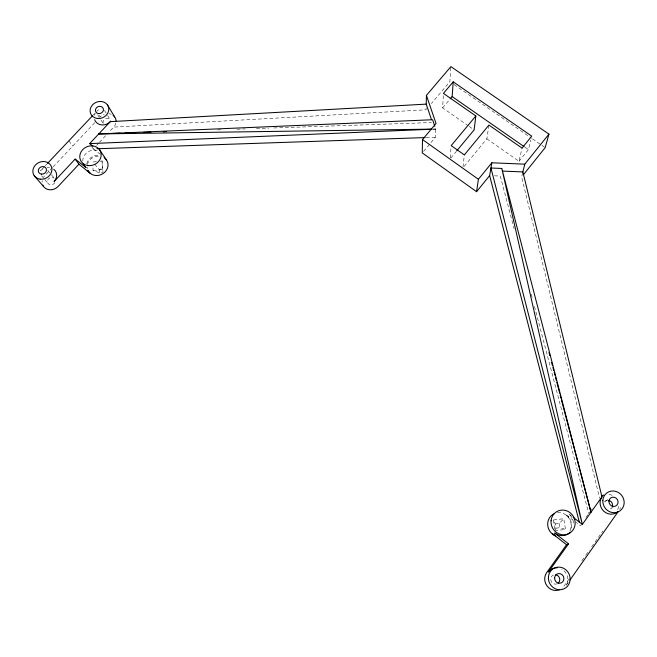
<?xml version="1.0" encoding="UTF-8"?>
<svg xmlns="http://www.w3.org/2000/svg" width="657" height="657" viewBox="0 0 657 657"><rect width="100%" height="100%" fill="white"/><g stroke="black" fill="none" stroke-linecap="round" stroke-linejoin="round"><path stroke-width="0.49" stroke-dasharray="3.29 2.46" d="M426.13 107.904L426.089 109.793L113.653 127.121L108.906 132.205M423.584 151.365L435.427 137.231L435.87 127.203M468.318 125.84L442.629 107.863L443.327 95.322M450.833 67.614L449.889 81.698L431.378 103.551M450.226 157.836L451.022 147.661M463.013 166.919L464.327 154.912M464.203 166.352L486.845 138.799L488.783 126.045M486.845 138.799L518.997 161.302L522.044 148.112M522.668 172.775L521.642 176.963L599.611 498.334M518.997 161.302L528.417 149.624L530.782 139.998M555.124 530.7L555.937 528.187L555.247 523.957L553.391 519.991L563.739 518.702L565.496 529.402L556.06 530.585M619.691 509.274L620.52 507.664M569.126 578.842L563.911 586.233A11.128 10.471 65.9 0 1 562.022 588.253M581.872 560.766L585.354 555.838M585.929 555.017L589.411 550.09M591.727 546.796L602.765 531.152M568.19 582.529L565.849 585.855A11.276 10.602 65.7 0 0 561.702 569.126M585.921 517.552L588.196 514.349M589.912 511.951L588.771 513.552L533.87 304.109M590.479 511.154L592.195 508.748M450.792 158.074L455.974 151.808M442.629 107.863L449.602 99.585M555.247 523.957L559.337 523.44L563.739 518.702M96.686 145.263L98.722 143.086M99.396 142.355L108.224 132.928M52.396 167.642L44.692 175.821A9.551 8.41 -28 0 0 43.674 177.086M53.102 166.903L96.119 121.266M44.643 166.426L40.488 170.82A9.658 8.492 -27.9 0 1 43.879 168.406M45.333 165.695L46.721 164.234M93.253 115L94.649 113.521M96.743 111.312L98.599 109.768M566.252 515.203L572.994 519.958M605.261 501.234L607.897 499.657M613.145 507.393L610.049 509.068A4.632 4.353 53.7 0 0 611.807 507.656M582.332 524.409L580.221 525.551L576.205 522.446M555.937 528.187L560.027 527.67L565.496 529.402M96.48 161.614L92.752 162.049L94.033 163.494M100.209 161.179L102.081 160.957L103.001 172.265L99.297 172.701L93.064 170.656L92.924 166.829M94.682 164.225L99.174 169.292L102.862 168.857M93.064 170.656L102.41 169.555L102.804 171.362M432.717 129.199L435.788 129.068L435.148 127.203M217.508 129.881L221.598 129.741M236.955 129.215L245.151 128.936M256.411 128.55L268.697 128.131M273.813 127.959L431.477 122.572M91.734 146.626L93.286 148.884L97.384 148.745M426.204 137.543L435.427 137.231M432.708 129.117L435.788 129.068M494.483 175.813L500.297 176.06L514.094 228.669M454.11 84.613L531.677 138.315M532.515 138.898L540.949 144.737M541.795 145.32L545.162 147.653M525.066 147.291L528.417 149.624M469.147 126.415L474.116 129.897M571.582 516.098L568.51 513.725A12.426 11.777 59.2 0 1 573.504 525.066M93.286 148.884L100.25 154.272M41.49 175.706L44.085 178.778M44.742 179.542L47.986 183.377M47.805 170.368L54.178 178.096M68.862 140.803L72.713 146.092M97.663 114.753L100.373 119.032M100.915 119.894L103.075 123.319M99.248 115.295L100.25 116.889A9.305 8.196 -22.8 0 1 104.258 114.269M104.438 110.335L107.083 114.647M107.608 115.509L110.261 119.82M531.267 294.18L532.564 299.149M559.337 523.44L560.027 527.67M553.391 519.991L554.96 529.731M102.081 160.957L102.41 169.555M99.174 169.292L99.297 172.701M115.862 123.122A9.305 8.196 -22.8 0 1 113.653 127.121M108.972 113.718A9.305 8.196 -22.8 0 1 111.205 114.293M604.481 502.055A4.632 4.353 53.7 0 1 607.339 500.355M608.982 494.401A10.816 10.159 53.7 0 1 613.268 496.002M618.5 506.342A10.816 10.159 53.7 0 1 617.186 510.645M566.572 514.989A12.269 11.637 59.5 0 1 570.194 530.675M557.489 512.739A12.245 11.612 59.6 0 1 569.208 518.447A12.245 11.612 59.6 0 1 569.471 531.521M557.161 583.802A4.771 4.484 65.9 0 1 551.149 581.174A4.771 4.484 65.9 0 1 553.399 575.031M54.901 182.564A4.09 3.605 -28 0 1 49.185 184.42A4.09 3.605 -28 0 1 48.289 179.115A4.09 3.605 -28 0 1 54.161 178.187M42.089 182.219A9.551 8.41 -28 0 1 42.204 180.7M86.757 163.634A10.701 9.502 -25.4 0 1 99.33 155.323M103.198 123.36A3.983 3.515 -22.8 0 1 105.785 118.679A3.983 3.515 -22.8 0 1 110.688 120.633M47.082 167.502A9.658 8.492 -27.9 0 1 49.513 167.519M82.766 161.072A10.824 9.592 -25.3 0 1 98.353 150.79M87.324 168.685A10.684 9.485 -25.4 0 1 87.11 167.026M87.381 164.488A10.684 9.485 -25.4 0 1 99.93 156.202M94.493 115.345A9.403 8.27 -22.7 0 1 95.339 113.218"/><path stroke-width="0.99" d="M426.426 95.38L436.034 123.475L422.5 139.563L422.27 152.933L476.571 191.696L489.637 175.608L491.838 162.788L524.779 164.168L548.956 134.127L450.899 66.612L426.426 95.38L426.221 104.126L431.501 119.631M450.234 98.837L452.139 96.579L453.215 81.838L531.727 136.147L522.044 148.112L488.939 125.068L464.327 154.912L451.187 145.624L475.84 115.952L443.434 93.393L453.215 81.838M475.84 115.952L474.116 129.897L456.623 151.028M476.571 191.696L478.403 179.287L491.838 162.788M617.432 512.041A10.947 10.282 53.4 0 1 603.537 510.99A10.947 10.282 53.4 0 1 601.952 496.864L522.873 171.929L524.779 164.168M548.956 134.127L545.162 147.653L523.547 174.59M569.956 580.032L618.097 511.746M570.375 532.121A12.426 11.777 59.2 0 1 554.656 533.016L568.51 543.824L566.556 544.727L546.681 572.617A11.128 10.471 65.9 0 0 547.109 586.052A11.128 10.471 65.9 0 0 559.674 589.674M568.51 543.824L548.39 572.066A11.276 10.602 65.7 0 1 554.426 568.059M601.952 496.864L582.332 524.409L573.118 517.281M53.784 169.26A9.658 8.492 -27.9 0 1 54.071 181.546L75.153 159.084L78.955 164.201L58.136 186.448A9.551 8.41 -28 0 1 42.713 185.093M92.793 146.035L89.664 143.62L110.286 121.652L426.221 104.126M47.411 163.494L92.555 115.739M552.586 534.223L552.882 534.051A12.269 11.637 59.5 0 0 555.608 535.669M431.69 129.133L98.747 133.938L432.602 119.738L434.827 126.275M89.664 143.62L431.69 129.24M98.747 133.938L120.247 133.207M125.372 133.026L135.605 132.681M143.793 132.402L150.962 132.156M163.248 131.737L166.32 131.63M97.384 148.745L425.178 137.584M501.792 168.463L490.943 168.003L582.332 524.409L501.792 168.463L590.988 512.263L561.521 400.17M502.268 171.066L522.873 171.929M452.139 96.579L524.229 146.708M422.5 139.563L478.403 179.287M75.153 159.084L86.108 167.625A10.824 9.592 -25.3 0 1 83.209 163.56M78.955 164.201L90.411 173.497M552.882 534.051L566.556 544.727M34.205 175.715L43.428 186.383M104.118 157.261L104.709 158.132A10.684 9.485 -25.4 0 1 103.502 173.3A10.684 9.485 -25.4 0 1 87.849 170.253M99.552 149.722L106.442 159.93M107.378 104.791L114.671 116.93M549.006 352.554L549.786 355.527M551.609 362.475L552.397 365.448M552.915 367.435L553.695 370.408M554.221 372.396L555.001 375.369M555.526 377.356L556.307 380.329M556.824 382.317L559.698 393.223M560.216 395.21L560.996 398.183M489.637 175.608L579.449 522.578M110.286 121.652A9.403 8.27 -22.7 0 1 101.424 124.871A9.403 8.27 -22.7 0 1 94.649 119.681M555.337 567.903A11.276 10.602 65.7 0 1 557.193 567.837M608.505 500.371A4.632 4.353 53.7 0 1 612.332 506.629M555.313 535.841A12.245 11.612 59.6 0 1 547.675 524.59A12.245 11.612 59.6 0 1 554.557 513.519M555.715 574.744A4.771 4.484 65.9 0 1 558.163 583.194M601.434 496.413A10.816 10.159 53.7 0 1 603.709 495.058M113.152 115.386A9.305 8.196 -22.8 0 1 116.075 120.929M89.795 172.66A10.701 9.502 -25.4 0 1 88.054 170.845M602.855 500.322A11.112 10.43 53.1 0 0 618.097 511.918A11.112 10.43 53.1 0 0 619.551 493.276A11.112 10.43 53.1 0 0 602.855 500.322M608.94 501.16A4.763 4.468 53.1 0 0 615.469 506.128A4.763 4.468 53.1 0 0 616.094 498.146A4.763 4.468 53.1 0 0 608.94 501.16M551.075 520.722A12.549 11.9 59 0 0 568.141 533.936A12.549 11.9 59 0 0 570.079 512.698A12.549 11.9 59 0 0 551.075 520.722M554.615 577.725A4.903 4.607 65.4 0 0 561.193 582.915A4.903 4.607 65.4 0 0 561.957 574.588A4.903 4.607 65.4 0 0 554.615 577.725M548.431 576.846A11.448 10.758 65.4 0 0 563.788 588.951A11.448 10.758 65.4 0 0 565.562 569.52A11.448 10.758 65.4 0 0 548.431 576.846M97.359 118.457A9.535 8.36 -22.5 0 0 108.397 106.721A9.535 8.36 -22.5 0 0 92.58 104.783A9.535 8.36 -22.5 0 0 97.359 118.457M98.55 113.595A4.082 3.581 -22.5 0 0 103.28 108.577A4.082 3.581 -22.5 0 0 96.505 107.732A4.082 3.581 -22.5 0 0 98.55 113.595M40.118 179.156A9.789 8.59 -27.7 0 0 51.558 166.993A9.789 8.59 -27.7 0 0 35.503 164.956A9.789 8.59 -27.7 0 0 40.118 179.156M41.416 174.113A4.197 3.679 -27.7 0 0 46.327 168.906A4.197 3.679 -27.7 0 0 39.445 168.028A4.197 3.679 -27.7 0 0 41.416 174.113M88.063 165.564A10.923 9.666 -25.2 0 0 100.71 151.964A10.923 9.666 -25.2 0 0 82.634 149.706A10.923 9.666 -25.2 0 0 88.063 165.564"/></g></svg>
